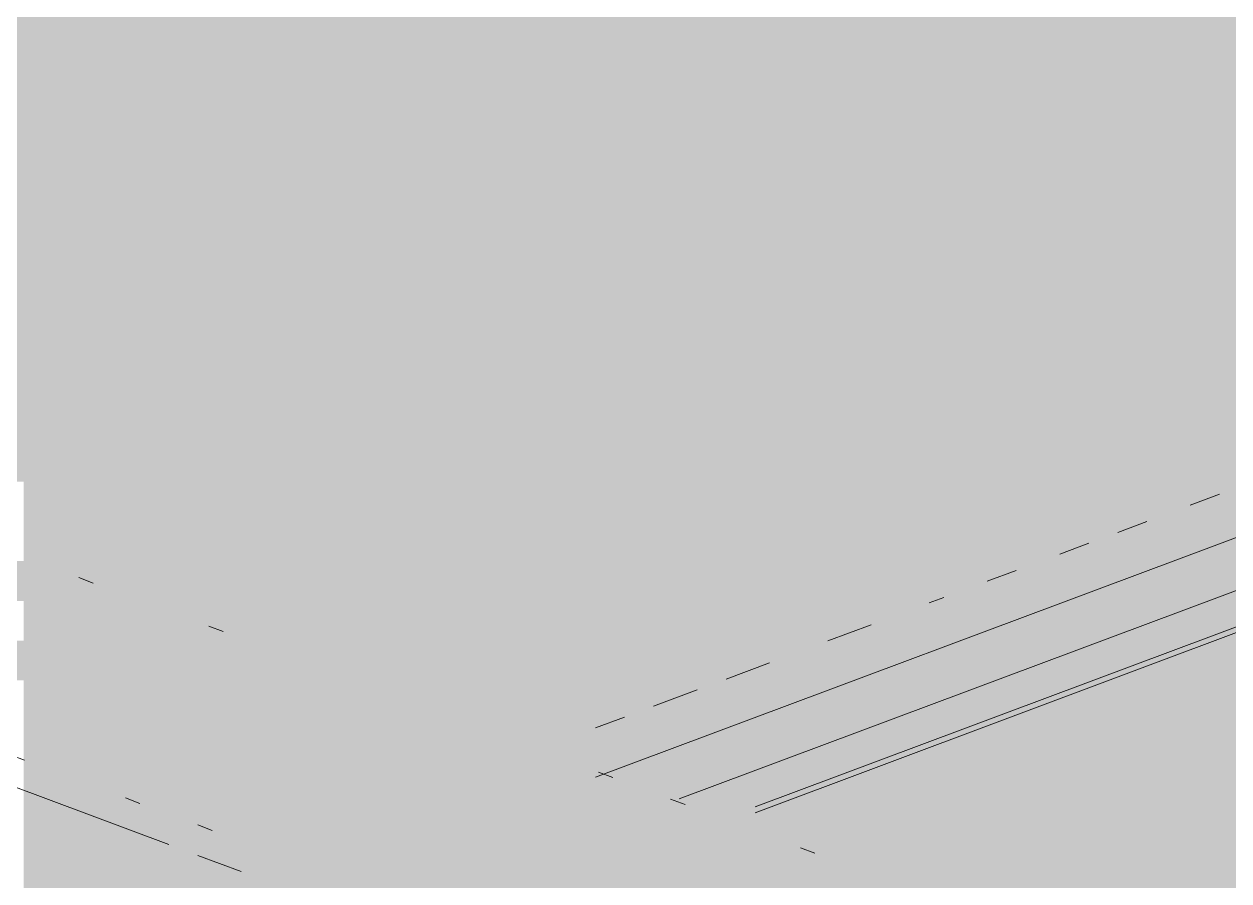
# Paper-space layout '03 3D Building and Roof' of a CAD drawing. Header units: millimetres. Extents: x 5 to 415, y 5 to 292.
# Drawn here: x 157.53 to 162.72, y 92.28 to 95.97 of the extents above; entities that cross this region are included whole.
import ezdxf

# ---------------------------------------------------------------- set-up
doc = ezdxf.new("R2010")
doc.units = ezdxf.units.MM
doc.layers.add('EXISTING', color=7, linetype='Continuous')
doc.layers.add('IMAGES', color=7, linetype='Continuous')

# ---------------------------------------------------------------- blocks, each defined once
blk = doc.blocks.new('SHEET_03')
at = {"layer": 'EXISTING', "color": 250, "lineweight": 9}
for p, q in [((159.992, 92.7259), (167.8023, 95.6517)), ((168.1, 95.5348), (160.3521, 92.6324)), ((160.6793, 92.5981), (168.1772, 95.4068)), ((160.6793, 92.5726), (168.0522, 95.3346)), ((162.5537, 93.8983), (162.6787, 93.9451)), ((162.2413, 93.7813), (162.3663, 93.8281)), ((161.9914, 93.6876), (162.1164, 93.7344)), ((157.8281, 93.5629), (157.7659, 93.5862)), ((161.679, 93.5706), (161.8039, 93.6174)), ((161.429, 93.477), (161.4915, 93.5004)), ((158.3877, 93.3533), (158.3255, 93.3766)), ((160.9917, 93.3131), (161.1791, 93.3833)), ((160.5543, 93.1493), (160.7417, 93.2195)), ((160.2419, 93.0323), (160.4293, 93.1025)), ((159.9919, 92.9386), (160.1169, 92.9854)), ((157.4699, 92.8231), (157.532, 92.7998)), ((160.0665, 92.7244), (160.0043, 92.7477)), ((158.1538, 92.4358), (157.4699, 92.692)), ((157.9673, 92.6368), (158.0295, 92.6135)), ((160.3774, 92.6079), (160.3152, 92.6312)), ((158.2782, 92.5203), (158.3404, 92.497)), ((158.4647, 92.3193), (158.2782, 92.3892)), ((160.937, 92.3983), (160.8748, 92.4216))]:
    blk.add_line(p, q, dxfattribs=at)
at = {"layer": 'IMAGES', "color": 7}
for points in [[(152.2163, 95.8857), (165.754, 95.8857), (152.2163, 96.0571), (165.754, 96.0571)], [(152.559, 95.7143), (166.268, 95.7143), (152.559, 95.8857), (166.268, 95.8857)], [(153.0731, 95.5429), (166.268, 95.5429), (153.0731, 95.7143), (166.268, 95.7143)], [(153.7585, 95.3714), (165.5826, 95.3714), (153.7585, 95.5429), (165.5826, 95.5429)], [(154.1013, 95.2), (165.2399, 95.2), (154.1013, 95.3714), (165.2399, 95.3714)], [(154.6154, 95.0286), (164.7258, 95.0286), (154.6154, 95.2), (164.7258, 95.2)], [(154.6154, 94.8571), (164.3831, 94.8571), (154.6154, 95.0286), (164.3831, 95.0286)], [(155.4722, 94.6857), (163.6976, 94.6857), (155.4722, 94.8571), (163.6976, 94.8571)], [(155.9863, 94.5143), (163.3549, 94.5143), (155.9863, 94.6857), (163.3549, 94.6857)], [(156.329, 94.3429), (163.0121, 94.3429), (156.329, 94.5143), (163.0121, 94.5143)], [(156.8431, 94.1714), (162.4981, 94.1714), (156.8431, 94.3429), (162.4981, 94.3429)], [(162.4981, 94.1714), (162.6694, 94.1714), (162.4981, 94.3429), (162.6694, 94.3429)], [(162.6694, 94.1714), (162.8408, 94.1714), (162.6694, 94.3429), (162.8408, 94.3429)], [(157.1858, 94), (162.1553, 94), (157.1858, 94.1714), (162.1553, 94.1714)], [(162.1553, 94), (162.3267, 94), (162.1553, 94.1714), (162.3267, 94.1714)], [(162.3267, 94), (162.4981, 94), (162.3267, 94.1714), (162.4981, 94.1714)], [(162.4981, 94), (162.6694, 94), (162.4981, 94.1714), (162.6694, 94.1714)], [(162.6694, 94), (162.8408, 94), (162.6694, 94.1714), (162.8408, 94.1714)], [(157.5285, 93.8286), (157.6999, 93.8286), (157.5285, 94), (157.6999, 94)], [(157.6999, 93.8286), (161.4699, 93.8286), (157.6999, 94), (161.4699, 94)], [(161.4699, 93.8286), (161.8126, 93.8286), (161.4699, 94), (161.8126, 94)], [(161.8126, 93.8286), (161.984, 93.8286), (161.8126, 94), (161.984, 94)], [(161.984, 93.8286), (162.1553, 93.8286), (161.984, 94), (162.1553, 94)], [(162.1553, 93.8286), (162.3267, 93.8286), (162.1553, 94), (162.3267, 94)], [(162.3267, 93.8286), (162.4981, 93.8286), (162.3267, 94), (162.4981, 94)], [(162.4981, 93.6571), (162.6694, 93.6571), (162.4981, 94), (162.6694, 94)], [(162.6694, 93.8286), (163.1835, 93.8286), (162.6694, 94), (163.1835, 94)], [(157.5285, 93.6571), (157.6999, 93.6571), (157.5285, 93.8286), (157.6999, 93.8286)], [(157.6999, 93.6571), (157.8713, 93.6571), (157.6999, 93.8286), (157.8713, 93.8286)], [(157.8713, 93.6571), (161.1272, 93.6571), (157.8713, 93.8286), (161.1272, 93.8286)], [(161.1272, 93.6571), (161.2985, 93.6571), (161.1272, 93.8286), (161.2985, 93.8286)], [(161.2985, 93.6571), (161.4699, 93.6571), (161.2985, 93.8286), (161.4699, 93.8286)], [(161.4699, 93.6571), (161.6412, 93.6571), (161.4699, 93.8286), (161.6412, 93.8286)], [(161.6412, 93.6571), (161.8126, 93.6571), (161.6412, 93.8286), (161.8126, 93.8286)], [(161.8126, 93.6571), (161.984, 93.6571), (161.8126, 93.8286), (161.984, 93.8286)], [(161.984, 93.6571), (162.4981, 93.6571), (161.984, 93.8286), (162.4981, 93.8286)], [(162.6694, 93.6571), (162.8408, 93.6571), (162.6694, 93.8286), (162.8408, 93.8286)], [(157.3572, 93.4857), (157.6999, 93.4857), (157.3572, 93.6571), (157.6999, 93.6571)], [(157.6999, 93.4857), (158.0426, 93.4857), (157.6999, 93.6571), (158.0426, 93.6571)], [(158.0426, 93.4857), (158.214, 93.4857), (158.0426, 93.6571), (158.214, 93.6571)], [(158.214, 93.4857), (158.3853, 93.4857), (158.214, 93.6571), (158.3853, 93.6571)], [(158.3853, 93.4857), (158.5567, 93.4857), (158.3853, 93.6571), (158.5567, 93.6571)], [(158.5567, 93.4857), (160.7844, 93.4857), (158.5567, 93.6571), (160.7844, 93.6571)], [(160.7844, 93.4857), (160.9558, 93.4857), (160.7844, 93.6571), (160.9558, 93.6571)], [(160.9558, 93.3143), (161.1272, 93.3143), (160.9558, 93.6571), (161.1272, 93.6571)], [(161.1272, 93.4857), (161.2985, 93.4857), (161.1272, 93.6571), (161.2985, 93.6571)], [(161.2985, 93.4857), (161.4699, 93.4857), (161.2985, 93.6571), (161.4699, 93.6571)], [(161.4699, 93.4857), (161.6412, 93.4857), (161.4699, 93.6571), (161.6412, 93.6571)], [(161.6412, 93.4857), (161.8126, 93.4857), (161.6412, 93.6571), (161.8126, 93.6571)], [(161.8126, 93.4857), (162.3267, 93.4857), (161.8126, 93.6571), (162.3267, 93.6571)], [(162.3267, 93.4857), (163.0121, 93.4857), (162.3267, 93.6571), (163.0121, 93.6571)], [(157.5285, 93.3143), (157.6999, 93.3143), (157.5285, 93.4857), (157.6999, 93.4857)], [(157.6999, 93.3143), (158.214, 93.3143), (157.6999, 93.4857), (158.214, 93.4857)], [(158.214, 93.3143), (158.3853, 93.3143), (158.214, 93.4857), (158.3853, 93.4857)], [(158.3853, 93.3143), (158.5567, 93.3143), (158.3853, 93.4857), (158.5567, 93.4857)], [(158.5567, 93.3143), (158.7281, 93.3143), (158.5567, 93.4857), (158.7281, 93.4857)], [(158.7281, 93.3143), (158.8994, 93.3143), (158.7281, 93.4857), (158.8994, 93.4857)], [(158.8994, 93.3143), (159.2422, 93.3143), (158.8994, 93.4857), (159.2422, 93.4857)], [(159.2422, 93.3143), (160.2703, 93.3143), (159.2422, 93.4857), (160.2703, 93.4857)], [(160.2703, 93.3143), (160.4417, 93.3143), (160.2703, 93.4857), (160.4417, 93.4857)], [(160.4417, 93.3143), (160.6131, 93.3143), (160.4417, 93.4857), (160.6131, 93.4857)], [(160.6131, 93.3143), (160.7844, 93.3143), (160.6131, 93.4857), (160.7844, 93.4857)], [(160.7844, 93.3143), (160.9558, 93.3143), (160.7844, 93.4857), (160.9558, 93.4857)], [(161.1272, 93.3143), (161.2985, 93.3143), (161.1272, 93.4857), (161.2985, 93.4857)], [(161.2985, 93.3143), (161.4699, 93.3143), (161.2985, 93.4857), (161.4699, 93.4857)], [(161.4699, 93.3143), (161.8126, 93.3143), (161.4699, 93.4857), (161.8126, 93.4857)], [(161.8126, 93.3143), (162.1553, 93.3143), (161.8126, 93.4857), (162.1553, 93.4857)], [(162.1553, 93.3143), (162.3267, 93.3143), (162.1553, 93.4857), (162.3267, 93.4857)], [(162.3267, 93.3143), (162.4981, 93.3143), (162.3267, 93.4857), (162.4981, 93.4857)], [(162.4981, 93.1429), (162.6694, 93.1429), (162.4981, 93.4857), (162.6694, 93.4857)], [(162.6694, 93.3143), (162.8408, 93.3143), (162.6694, 93.4857), (162.8408, 93.4857)], [(157.0144, 93.1429), (158.3853, 93.1429), (157.0144, 93.3143), (158.3853, 93.3143)], [(158.3853, 93.1429), (158.5567, 93.1429), (158.3853, 93.3143), (158.5567, 93.3143)], [(158.5567, 93.1429), (159.2422, 93.1429), (158.5567, 93.3143), (159.2422, 93.3143)], [(159.2422, 93.1429), (159.4135, 93.1429), (159.2422, 93.3143), (159.4135, 93.3143)], [(159.4135, 93.1429), (159.5849, 93.1429), (159.4135, 93.3143), (159.5849, 93.3143)], [(159.5849, 93.1429), (159.7562, 93.1429), (159.5849, 93.3143), (159.7562, 93.3143)], [(159.7562, 93.1429), (160.099, 93.1429), (159.7562, 93.3143), (160.099, 93.3143)], [(160.099, 93.1429), (160.2703, 93.1429), (160.099, 93.3143), (160.2703, 93.3143)], [(160.2703, 93.1429), (160.6131, 93.1429), (160.2703, 93.3143), (160.6131, 93.3143)], [(160.6131, 93.1429), (160.7844, 93.1429), (160.6131, 93.3143), (160.7844, 93.3143)], [(160.7844, 93.1429), (160.9558, 93.1429), (160.7844, 93.3143), (160.9558, 93.3143)], [(160.9558, 92.9714), (161.2985, 92.9714), (160.9558, 93.3143), (161.2985, 93.3143)], [(161.2985, 93.1429), (161.4699, 93.1429), (161.2985, 93.3143), (161.4699, 93.3143)], [(161.4699, 93.1429), (161.8126, 93.1429), (161.4699, 93.3143), (161.8126, 93.3143)], [(161.8126, 93.1429), (161.984, 93.1429), (161.8126, 93.3143), (161.984, 93.3143)], [(161.984, 93.1429), (162.1553, 93.1429), (161.984, 93.3143), (162.1553, 93.3143)], [(162.1553, 93.1429), (162.3267, 93.1429), (162.1553, 93.3143), (162.3267, 93.3143)], [(162.3267, 93.1429), (162.4981, 93.1429), (162.3267, 93.3143), (162.4981, 93.3143)], [(162.6694, 93.1429), (162.8408, 93.1429), (162.6694, 93.3143), (162.8408, 93.3143)], [(157.5285, 92.9714), (157.6999, 92.9714), (157.5285, 93.1429), (157.6999, 93.1429)], [(157.6999, 92.9714), (158.5567, 92.9714), (157.6999, 93.1429), (158.5567, 93.1429)], [(158.5567, 92.9714), (158.8994, 92.9714), (158.5567, 93.1429), (158.8994, 93.1429)], [(158.8994, 92.9714), (159.0708, 92.9714), (158.8994, 93.1429), (159.0708, 93.1429)], [(159.0708, 92.9714), (159.4135, 92.9714), (159.0708, 93.1429), (159.4135, 93.1429)], [(159.4135, 92.9714), (159.5849, 92.9714), (159.4135, 93.1429), (159.5849, 93.1429)], [(159.5849, 92.9714), (159.7562, 92.9714), (159.5849, 93.1429), (159.7562, 93.1429)], [(159.7562, 92.9714), (159.9276, 92.9714), (159.7562, 93.1429), (159.9276, 93.1429)], [(159.9276, 92.9714), (160.099, 92.9714), (159.9276, 93.1429), (160.099, 93.1429)], [(160.099, 92.9714), (160.2703, 92.9714), (160.099, 93.1429), (160.2703, 93.1429)], [(160.2703, 92.9714), (160.9558, 92.9714), (160.2703, 93.1429), (160.9558, 93.1429)], [(161.2985, 92.9714), (161.6412, 92.9714), (161.2985, 93.1429), (161.6412, 93.1429)], [(161.6412, 92.9714), (161.8126, 92.9714), (161.6412, 93.1429), (161.8126, 93.1429)], [(161.8126, 92.9714), (162.1553, 92.9714), (161.8126, 93.1429), (162.1553, 93.1429)], [(162.1553, 92.9714), (162.3267, 92.9714), (162.1553, 93.1429), (162.3267, 93.1429)], [(162.3267, 92.9714), (162.4981, 92.9714), (162.3267, 93.1429), (162.4981, 93.1429)], [(162.4981, 92.9714), (162.8408, 92.9714), (162.4981, 93.1429), (162.8408, 93.1429)], [(157.5285, 92.8), (157.6999, 92.8), (157.5285, 92.9714), (157.6999, 92.9714)], [(157.6999, 92.8), (158.214, 92.8), (157.6999, 92.9714), (158.214, 92.9714)], [(158.214, 92.8), (158.8994, 92.8), (158.214, 92.9714), (158.8994, 92.9714)], [(158.8994, 92.8), (159.0708, 92.8), (158.8994, 92.9714), (159.0708, 92.9714)], [(159.0708, 92.8), (159.4135, 92.8), (159.0708, 92.9714), (159.4135, 92.9714)], [(159.4135, 92.8), (159.5849, 92.8), (159.4135, 92.9714), (159.5849, 92.9714)], [(159.5849, 92.8), (159.7562, 92.8), (159.5849, 92.9714), (159.7562, 92.9714)], [(159.7562, 92.8), (159.9276, 92.8), (159.7562, 92.9714), (159.9276, 92.9714)], [(159.9276, 92.8), (160.099, 92.8), (159.9276, 92.9714), (160.099, 92.9714)], [(160.099, 92.8), (160.2703, 92.8), (160.099, 92.9714), (160.2703, 92.9714)], [(160.2703, 92.8), (160.6131, 92.8), (160.2703, 92.9714), (160.6131, 92.9714)], [(160.6131, 92.8), (161.2985, 92.8), (160.6131, 92.9714), (161.2985, 92.9714)], [(161.2985, 92.8), (161.8126, 92.8), (161.2985, 92.9714), (161.8126, 92.9714)], [(161.8126, 92.8), (161.984, 92.8), (161.8126, 92.9714), (161.984, 92.9714)], [(161.984, 92.8), (162.3267, 92.8), (161.984, 92.9714), (162.3267, 92.9714)], [(162.3267, 92.8), (162.4981, 92.8), (162.3267, 92.9714), (162.4981, 92.9714)], [(162.4981, 92.8), (174.1508, 92.8), (162.4981, 92.9714), (174.1508, 92.9714)], [(157.5285, 92.6286), (157.6999, 92.6286), (157.5285, 92.8), (157.6999, 92.8)], [(157.6999, 92.6286), (157.8713, 92.6286), (157.6999, 92.8), (157.8713, 92.8)], [(157.8713, 92.6286), (158.0426, 92.6286), (157.8713, 92.8), (158.0426, 92.8)], [(158.0426, 92.6286), (158.214, 92.6286), (158.0426, 92.8), (158.214, 92.8)], [(158.214, 92.6286), (158.3853, 92.6286), (158.214, 92.8), (158.3853, 92.8)], [(158.3853, 92.6286), (159.4135, 92.6286), (158.3853, 92.8), (159.4135, 92.8)], [(159.4135, 92.6286), (159.5849, 92.6286), (159.4135, 92.8), (159.5849, 92.8)], [(159.5849, 92.6286), (159.7562, 92.6286), (159.5849, 92.8), (159.7562, 92.8)], [(159.7562, 92.6286), (159.9276, 92.6286), (159.7562, 92.8), (159.9276, 92.8)], [(159.9276, 92.6286), (160.099, 92.6286), (159.9276, 92.8), (160.099, 92.8)], [(160.099, 92.6286), (160.7844, 92.6286), (160.099, 92.8), (160.7844, 92.8)], [(160.7844, 92.4571), (160.9558, 92.4571), (160.7844, 92.8), (160.9558, 92.8)], [(160.9558, 92.6286), (161.1272, 92.6286), (160.9558, 92.8), (161.1272, 92.8)], [(161.1272, 92.6286), (161.2985, 92.6286), (161.1272, 92.8), (161.2985, 92.8)], [(161.2985, 92.6286), (161.4699, 92.6286), (161.2985, 92.8), (161.4699, 92.8)], [(161.4699, 92.6286), (161.6412, 92.6286), (161.4699, 92.8), (161.6412, 92.8)], [(161.6412, 92.6286), (161.8126, 92.6286), (161.6412, 92.8), (161.8126, 92.8)], [(161.8126, 92.6286), (161.984, 92.6286), (161.8126, 92.8), (161.984, 92.8)], [(161.984, 92.6286), (174.4935, 92.6286), (161.984, 92.8), (174.4935, 92.8)], [(157.5285, 92.4571), (157.6999, 92.4571), (157.5285, 92.6286), (157.6999, 92.6286)], [(157.6999, 92.4571), (157.8713, 92.4571), (157.6999, 92.6286), (157.8713, 92.6286)], [(157.8713, 92.4571), (158.0426, 92.4571), (157.8713, 92.6286), (158.0426, 92.6286)], [(158.0426, 92.4571), (158.214, 92.4571), (158.0426, 92.6286), (158.214, 92.6286)], [(158.214, 92.4571), (158.3853, 92.4571), (158.214, 92.6286), (158.3853, 92.6286)], [(158.3853, 92.4571), (158.7281, 92.4571), (158.3853, 92.6286), (158.7281, 92.6286)], [(158.7281, 92.4571), (158.8994, 92.4571), (158.7281, 92.6286), (158.8994, 92.6286)], [(158.8994, 92.4571), (159.7562, 92.4571), (158.8994, 92.6286), (159.7562, 92.6286)], [(159.7562, 92.4571), (159.9276, 92.4571), (159.7562, 92.6286), (159.9276, 92.6286)], [(159.9276, 92.4571), (160.099, 92.4571), (159.9276, 92.6286), (160.099, 92.6286)], [(160.099, 92.4571), (160.2703, 92.4571), (160.099, 92.6286), (160.2703, 92.6286)], [(160.2703, 92.4571), (160.4417, 92.4571), (160.2703, 92.6286), (160.4417, 92.6286)], [(160.4417, 92.4571), (160.6131, 92.4571), (160.4417, 92.6286), (160.6131, 92.6286)], [(160.6131, 92.4571), (160.7844, 92.4571), (160.6131, 92.6286), (160.7844, 92.6286)], [(160.9558, 92.4571), (161.1272, 92.4571), (160.9558, 92.6286), (161.1272, 92.6286)], [(161.1272, 92.4571), (161.2985, 92.4571), (161.1272, 92.6286), (161.2985, 92.6286)], [(161.2985, 92.4571), (161.6412, 92.4571), (161.2985, 92.6286), (161.6412, 92.6286)], [(161.6412, 92.4571), (161.8126, 92.4571), (161.6412, 92.6286), (161.8126, 92.6286)], [(161.8126, 92.4571), (175.0076, 92.4571), (161.8126, 92.6286), (175.0076, 92.6286)], [(157.5285, 92.2857), (157.6999, 92.2857), (157.5285, 92.4571), (157.6999, 92.4571)], [(157.6999, 92.2857), (158.0426, 92.2857), (157.6999, 92.4571), (158.0426, 92.4571)], [(158.0426, 92.2857), (158.3853, 92.2857), (158.0426, 92.4571), (158.3853, 92.4571)], [(158.3853, 92.2857), (158.5567, 92.2857), (158.3853, 92.4571), (158.5567, 92.4571)], [(158.5567, 92.2857), (158.7281, 92.2857), (158.5567, 92.4571), (158.7281, 92.4571)], [(158.7281, 92.2857), (158.8994, 92.2857), (158.7281, 92.4571), (158.8994, 92.4571)], [(158.8994, 92.2857), (159.0708, 92.2857), (158.8994, 92.4571), (159.0708, 92.4571)], [(159.0708, 92.2857), (159.2422, 92.2857), (159.0708, 92.4571), (159.2422, 92.4571)], [(159.2422, 92.2857), (159.4135, 92.2857), (159.2422, 92.4571), (159.4135, 92.4571)], [(159.4135, 92.2857), (160.2703, 92.2857), (159.4135, 92.4571), (160.2703, 92.4571)], [(160.2703, 92.2857), (160.4417, 92.2857), (160.2703, 92.4571), (160.4417, 92.4571)], [(160.4417, 92.2857), (160.6131, 92.2857), (160.4417, 92.4571), (160.6131, 92.4571)], [(160.6131, 92.2857), (160.7844, 92.2857), (160.6131, 92.4571), (160.7844, 92.4571)], [(160.7844, 92.2857), (160.9558, 92.2857), (160.7844, 92.4571), (160.9558, 92.4571)], [(160.9558, 92.2857), (161.1272, 92.2857), (160.9558, 92.4571), (161.1272, 92.4571)], [(161.1272, 92.2857), (161.4699, 92.2857), (161.1272, 92.4571), (161.4699, 92.4571)], [(161.4699, 92.2857), (161.8126, 92.2857), (161.4699, 92.4571), (161.8126, 92.4571)], [(161.8126, 92.2857), (175.5217, 92.2857), (161.8126, 92.4571), (175.5217, 92.4571)], [(157.5285, 92.1143), (157.6999, 92.1143), (157.5285, 92.2857), (157.6999, 92.2857)], [(157.6999, 92.1143), (158.0426, 92.1143), (157.6999, 92.2857), (158.0426, 92.2857)], [(158.0426, 92.1143), (158.214, 92.1143), (158.0426, 92.2857), (158.214, 92.2857)], [(158.214, 92.1143), (158.3853, 92.1143), (158.214, 92.2857), (158.3853, 92.2857)], [(158.3853, 92.1143), (158.5567, 92.1143), (158.3853, 92.2857), (158.5567, 92.2857)], [(158.5567, 92.1143), (159.0708, 92.1143), (158.5567, 92.2857), (159.0708, 92.2857)], [(159.0708, 92.1143), (159.5849, 92.1143), (159.0708, 92.2857), (159.5849, 92.2857)], [(159.5849, 92.1143), (159.7562, 92.1143), (159.5849, 92.2857), (159.7562, 92.2857)], [(159.7562, 92.1143), (160.7844, 92.1143), (159.7562, 92.2857), (160.7844, 92.2857)], [(160.7844, 92.1143), (161.1272, 92.1143), (160.7844, 92.2857), (161.1272, 92.2857)], [(161.1272, 92.1143), (161.2985, 92.1143), (161.1272, 92.2857), (161.2985, 92.2857)], [(161.2985, 92.1143), (161.4699, 92.1143), (161.2985, 92.2857), (161.4699, 92.2857)], [(161.4699, 92.1143), (161.6412, 92.1143), (161.4699, 92.2857), (161.6412, 92.2857)], [(161.6412, 92.1143), (161.984, 92.1143), (161.6412, 92.2857), (161.984, 92.2857)], [(161.984, 92.1143), (162.1553, 92.1143), (161.984, 92.2857), (162.1553, 92.2857)], [(162.1553, 92.1143), (162.3267, 92.1143), (162.1553, 92.2857), (162.3267, 92.2857)], [(162.3267, 92.1143), (175.8644, 92.1143), (162.3267, 92.2857), (175.8644, 92.2857)]]:
    blk.add_solid(points, dxfattribs=at)

psp = doc.layouts.new('03 3D Building and Roof')

# ---------------------------------------------------------------- block references
psp.add_blockref('SHEET_03', (0, 0))

doc.saveas('drawing.dxf')
